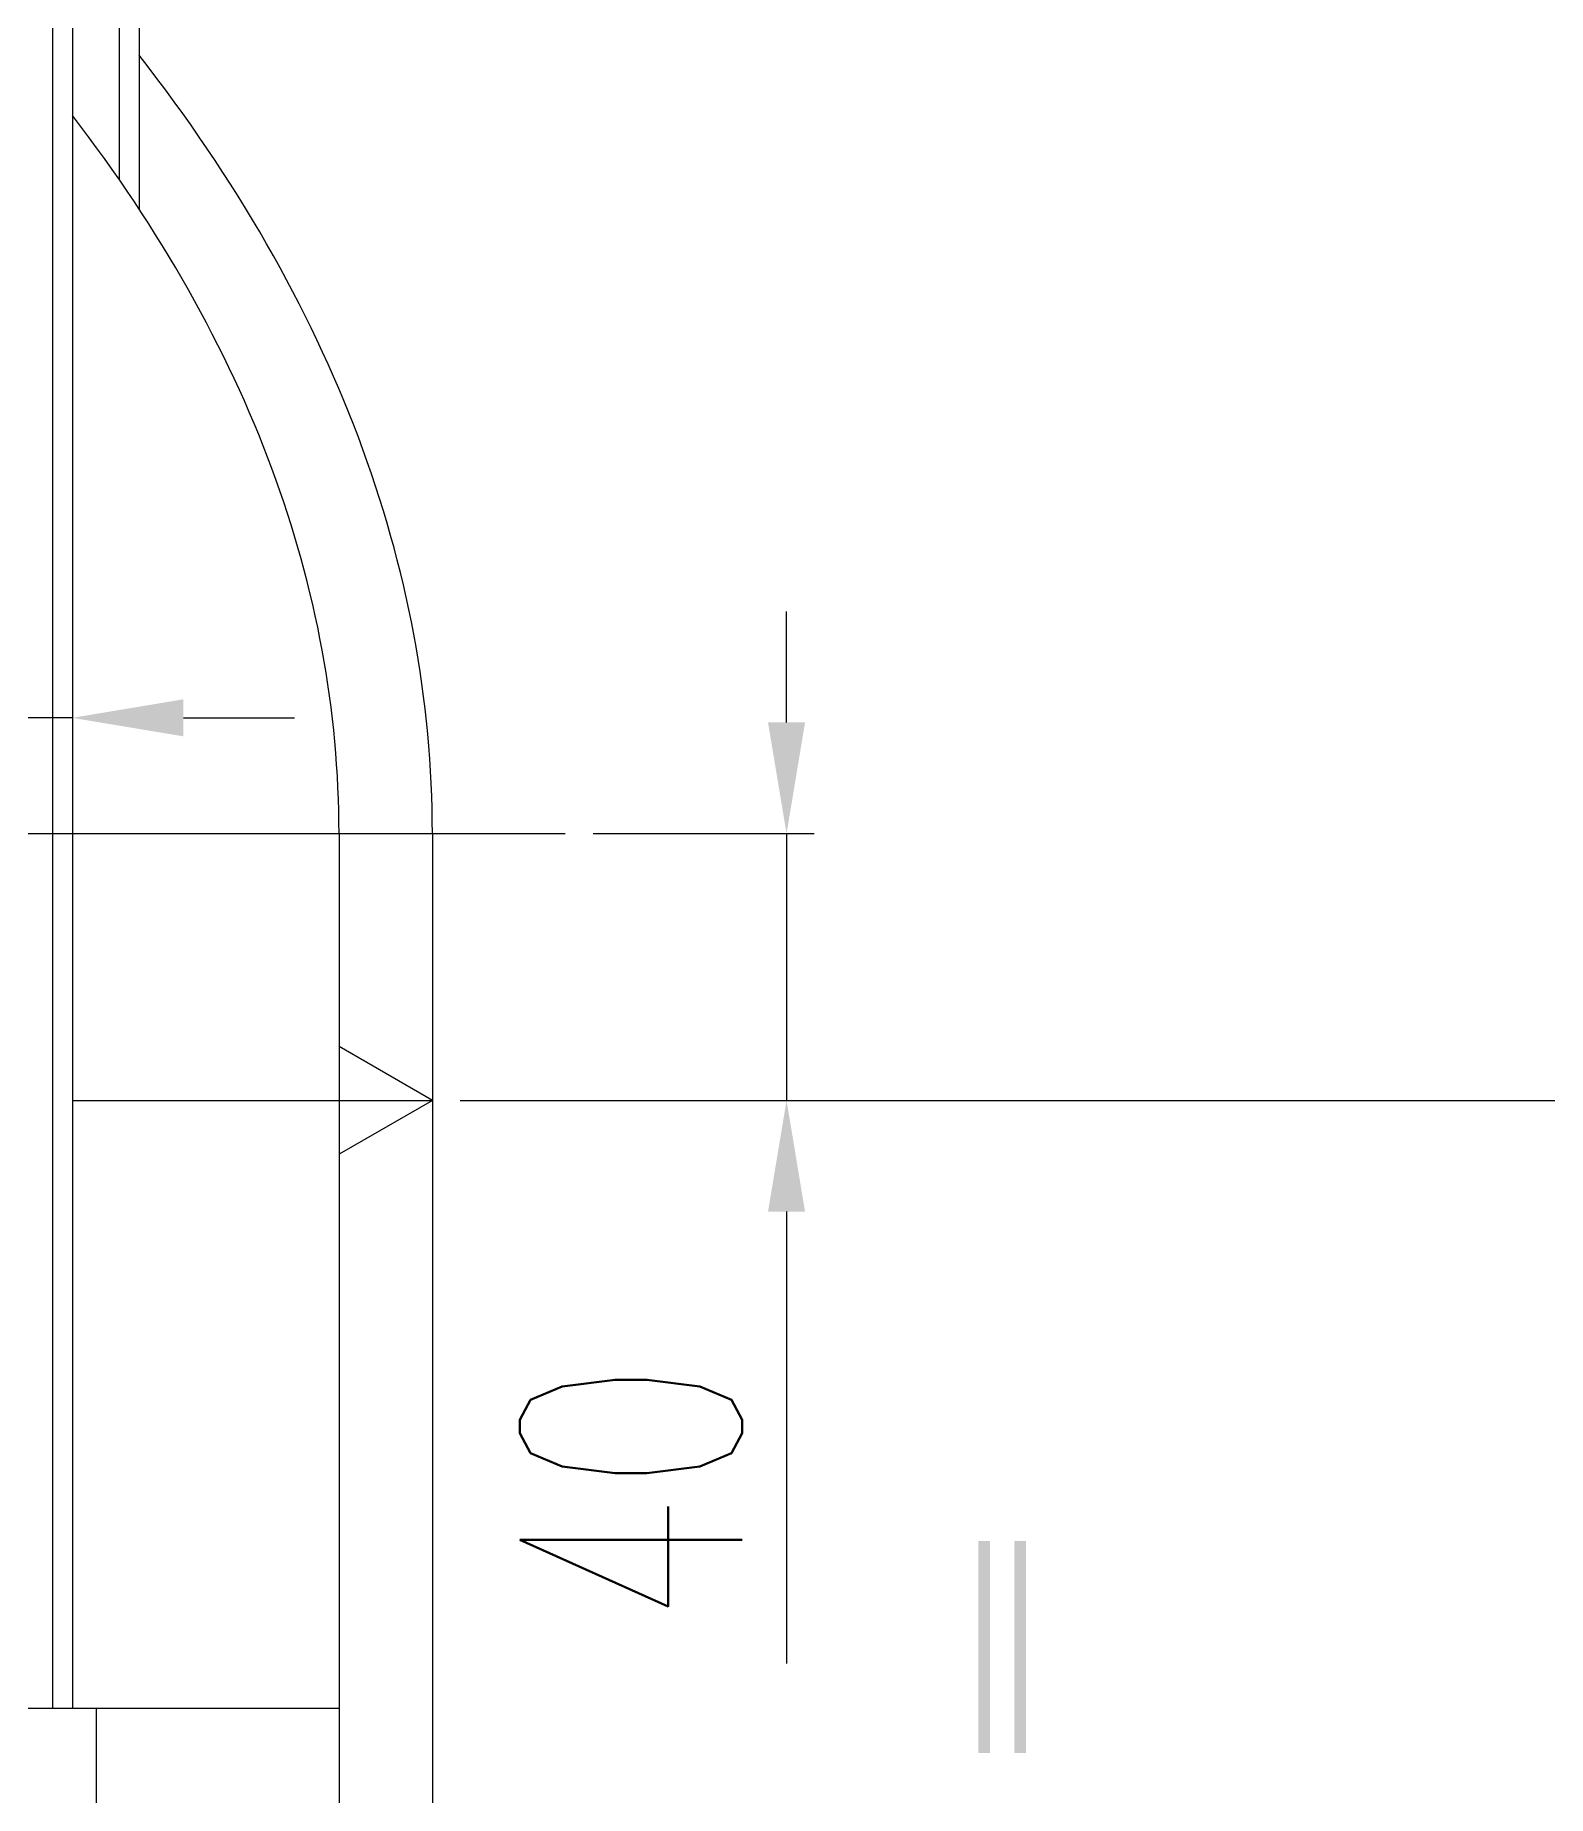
# Model space of a CAD drawing. Extents: x 174 to 768, y -773 to 68.
# Drawn here: x 431.48 to 465.51, y -222.98 to -183.38 of the extents above; entities that cross this region are included whole.
import ezdxf

# ---------------------------------------------------------------- set-up
doc = ezdxf.new("R2010")
doc.units = 0
doc.header["$MEASUREMENT"] = 0
doc.layers.get('DEFPOINTS').update_dxf_attribs({"linetype": 'CONTINUOUS', "lineweight": 30})
doc.layers.add('DIM', color=7, linetype='CONTINUOUS')
doc.styles.add('HZ5', font='romans.shx', dxfattribs={"width": 0.7, "height": 5, "bigfont": 'hztxt.shx'})
doc.styles.add('J_BigFont', font='gbenor.shx', dxfattribs={"bigfont": 'gbcbig.shx'})
doc.dimstyles.new('机械制图iso', dxfattribs={"dimscale": 0, "dimtxt": 0.18, "dimasz": 2.5, "dimexe": 0.625, "dimexo": 0.625, "dimgap": 1, "dimtad": 1, "dimdec": 4, "dimzin": 0, "dimdsep": 46, "dimtxsty": 'HZ5', "dimcen": 0, "dimadec": 0, "dimazin": 0, "dimtfac": 1, "dimtdec": 4, "dimtmove": 0, "dimatfit": 2, "dimfxl": 0, "dimtolj": 1, "dimtzin": 0, "dimarcsym": 0})

# ---------------------------------------------------------------- blocks, each defined once
blk = doc.blocks.new('*D35')
at = {"layer": 'DEFPOINTS', "color": 0}
for p in [(382.813, -150.704), (440.413, -207.34), (492.811, -207.34)]:
    blk.add_point(p, dxfattribs=at)
at = {"layer": 'DIM', "color": 0, "lineweight": -2}
for p, q in [((383.438, -150.704), (493.436, -150.704)), ((492.811, -153.204), (492.811, -204.84)), ((441.038, -207.34), (493.436, -207.34))]:
    blk.add_line(p, q, dxfattribs=at)
at = {"layer": 'DIM', "color": 0}
for points in [[(492.394, -153.204), (493.228, -153.204), (492.811, -150.704)], [(492.394, -204.84), (493.228, -204.84), (492.811, -207.34)]]:
    blk.add_solid(points, dxfattribs=at)
at = {"layer": 'DIM', "color": 0, "insert": (489.311, -179.022), "char_height": 5, "attachment_point": 5, "rotation": 90, "style": 'HZ5'}
blk.add_mtext('\\A1;377', dxfattribs=at)
blk = doc.blocks.new('*D55')
at = {"layer": 'DEFPOINTS', "color": 0}
for p in [(440.413, -207.34), (440.413, -327.34), (492.811, -327.34)]:
    blk.add_point(p, dxfattribs=at)
at = {"layer": 'DIM', "color": 0, "lineweight": -2}
for p, q in [((441.038, -207.34), (493.436, -207.34)), ((492.811, -209.84), (492.811, -324.84)), ((441.038, -327.34), (493.436, -327.34))]:
    blk.add_line(p, q, dxfattribs=at)
at = {"layer": 'DIM', "color": 0}
for points in [[(492.394, -209.84), (493.228, -209.84), (492.811, -207.34)], [(492.394, -324.84), (493.228, -324.84), (492.811, -327.34)]]:
    blk.add_solid(points, dxfattribs=at)
at = {"layer": 'DIM', "color": 0, "insert": (489.311, -267.34), "char_height": 5, "attachment_point": 5, "rotation": 90, "style": 'HZ5'}
blk.add_mtext('\\A1;800', dxfattribs=at)
blk = doc.blocks.new('*D54')
at = {"layer": 'DEFPOINTS', "color": 0}
for p in [(443.404, -201.34), (440.413, -207.34), (448.384, -207.34)]:
    blk.add_point(p, dxfattribs=at)
at = {"layer": 'DIM', "color": 0, "lineweight": -2}
for p, q in [((448.384, -198.84), (448.384, -196.34)), ((444.029, -201.34), (449.009, -201.34)), ((448.384, -201.34), (448.384, -207.34)), ((441.038, -207.34), (449.009, -207.34)), ((448.384, -209.84), (448.384, -220.006))]:
    blk.add_line(p, q, dxfattribs=at)
at = {"layer": 'DIM', "color": 0}
for points in [[(447.967, -198.84), (448.8, -198.84), (448.384, -201.34)], [(447.967, -209.84), (448.8, -209.84), (448.384, -207.34)]]:
    blk.add_solid(points, dxfattribs=at)
at = {"layer": 'DIM', "color": 0, "insert": (444.884, -216.173), "char_height": 5, "attachment_point": 5, "rotation": 90, "style": 'HZ5'}
blk.add_mtext('\\A1;40', dxfattribs=at)
blk = doc.blocks.new('*D53')
at = {"layer": 'DEFPOINTS', "color": 0}
for p in [(348.313, -156.34), (440.413, -207.34), (478.158, -207.34)]:
    blk.add_point(p, dxfattribs=at)
at = {"layer": 'DIM', "color": 0, "lineweight": -2}
for p, q in [((348.938, -156.34), (478.783, -156.34)), ((478.158, -158.84), (478.158, -204.84)), ((441.038, -207.34), (478.783, -207.34))]:
    blk.add_line(p, q, dxfattribs=at)
at = {"layer": 'DIM', "color": 0}
for points in [[(477.741, -158.84), (478.575, -158.84), (478.158, -156.34)], [(477.741, -204.84), (478.575, -204.84), (478.158, -207.34)]]:
    blk.add_solid(points, dxfattribs=at)
at = {"layer": 'DIM', "color": 0, "insert": (474.658, -181.84), "char_height": 5, "attachment_point": 5, "rotation": 90, "style": 'HZ5'}
blk.add_mtext('\\A1;340', dxfattribs=at)
blk = doc.blocks.new('*D52')
at = {"layer": 'DEFPOINTS', "color": 0}
for p in [(440.413, -207.34), (476.459, -280.84), (478.158, -280.84)]:
    blk.add_point(p, dxfattribs=at)
at = {"layer": 'DIM', "color": 0, "lineweight": -2}
for p, q in [((441.038, -207.34), (478.783, -207.34)), ((478.158, -209.84), (478.158, -278.34)), ((477.084, -280.84), (478.783, -280.84))]:
    blk.add_line(p, q, dxfattribs=at)
at = {"layer": 'DIM', "color": 0}
for points in [[(477.741, -209.84), (478.575, -209.84), (478.158, -207.34)], [(477.741, -278.34), (478.575, -278.34), (478.158, -280.84)]]:
    blk.add_solid(points, dxfattribs=at)
at = {"layer": 'DIM', "color": 0, "insert": (474.658, -242.069), "char_height": 5, "attachment_point": 5, "rotation": 90, "style": 'HZ5'}
blk.add_mtext('\\A1;550', dxfattribs=at)
blk = doc.blocks.new('*D61')
at = {"layer": 'DEFPOINTS', "color": 0}
for p in [(428.563, -196.345), (432.313, -196.345), (428.563, -198.735)]:
    blk.add_point(p, dxfattribs=at)
at = {"layer": 'DIM', "color": 0, "lineweight": -2}
for p, q in [((428.563, -196.97), (428.563, -199.36)), ((432.313, -196.97), (432.313, -199.36)), ((426.063, -198.735), (406.563, -198.735)), ((432.313, -198.735), (428.563, -198.735)), ((434.813, -198.735), (437.313, -198.735))]:
    blk.add_line(p, q, dxfattribs=at)
at = {"layer": 'DIM', "color": 0}
for points in [[(426.063, -198.318), (426.063, -199.152), (428.563, -198.735)], [(434.813, -198.318), (434.813, -199.152), (432.313, -198.735)]]:
    blk.add_solid(points, dxfattribs=at)
at = {"layer": 'DIM', "color": 0, "insert": (415.063, -195.235), "char_height": 5, "attachment_point": 5, "style": 'HZ5'}
blk.add_mtext('\\A1;%%c32x3', dxfattribs=at)
blk = doc.blocks.new('*D64')
at = {"layer": 'DEFPOINTS', "color": 0}
for p in [(359.046, 49.37), (318.446, -400.395), (498.697, -400.395)]:
    blk.add_point(p, dxfattribs=at)
at = {"layer": 'DIM', "color": 0, "lineweight": -2}
for p, q in [((359.671, 49.37), (499.322, 49.37)), ((498.697, 46.87), (498.697, -397.895)), ((319.071, -400.395), (499.322, -400.395))]:
    blk.add_line(p, q, dxfattribs=at)
at = {"layer": 'DIM', "color": 0}
for points in [[(498.28, 46.87), (499.114, 46.87), (498.697, 49.37)], [(498.28, -397.895), (499.114, -397.895), (498.697, -400.395)]]:
    blk.add_solid(points, dxfattribs=at)
at = {"layer": 'DIM', "color": 0, "insert": (495.197, -175.512), "char_height": 5, "attachment_point": 5, "rotation": 90, "style": 'HZ5'}
blk.add_mtext('\\A1;~3085', dxfattribs=at)
blk = doc.blocks.new('*D161')
at = {"layer": 'DEFPOINTS', "color": 0}
for p in [(440.413, -207.34), (485.919, -207.34), (471.011, -303.104)]:
    blk.add_point(p, dxfattribs=at)
at = {"layer": 'DIM', "color": 0, "lineweight": -2}
for p, q in [((441.038, -207.34), (486.544, -207.34)), ((485.919, -300.604), (485.919, -209.84)), ((471.636, -303.104), (486.544, -303.104))]:
    blk.add_line(p, q, dxfattribs=at)
at = {"layer": 'DIM', "color": 0}
for points in [[(485.502, -209.84), (486.336, -209.84), (485.919, -207.34)], [(485.502, -300.604), (486.336, -300.604), (485.919, -303.104)]]:
    blk.add_solid(points, dxfattribs=at)
at = {"layer": 'DIM', "color": 0, "insert": (482.419, -255.222), "char_height": 5, "attachment_point": 5, "rotation": 90, "style": 'HZ5'}
blk.add_mtext('\\A1;650', dxfattribs=at)

msp = doc.modelspace()

# ---------------------------------------------------------------- linework, layer by layer
at = {"layer": 'DIM'}
for p, q in [((433.81283, -163.78011), (433.81283, -187.28852)), ((433.36283, -168.74794), (433.36283, -186.6216)), ((431.86283, -169.34736), (431.86283, -221.01053)), ((432.31283, -169.31528), (432.31283, -221.01053)), ((438.31283, -201.33977), (438.31283, -302.12432)), ((440.41283, -201.33977), (440.41283, -301.73041)), ((440.41283, -207.33977), (438.31283, -206.12733)), ((432.31283, -207.33977), (440.41283, -207.33977)), ((440.41283, -207.33977), (438.31283, -208.5522)), ((428.07914, -221.01053), (438.31283, -221.01053)), ((432.84791, -221.01053), (432.84791, -224.47431))]:
    msp.add_line(p, q, dxfattribs=at)
at = {"layer": 'DIM', "ltscale": 10}
msp.add_line((253.1925, -201.33977), (443.40386, -201.33977), dxfattribs=at)
at = {"layer": 'DIM'}
for major_axis, ratio, end_param in [((-92.1, 0), 0.51140065, 3.52247024), ((-90, 0), 0.5, 3.50880067)]:
    msp.add_ellipse((348.31283, -201.33977), major_axis=major_axis, ratio=ratio, start_param=3.14159265, end_param=end_param, dxfattribs=at)

# ---------------------------------------------------------------- texts
at = {"layer": 'DIM', "style": 'J_BigFont', "width": 0.7}
msp.add_text('Ⅱ', height=5.43178, dxfattribs=at).set_placement((451.86716, -222.54025))

# ---------------------------------------------------------------- dimensions: what is measured, and where the dimension line sits
at = {"layer": 'DIM'}
for base, p1, p2, text, picture, middle in [((498.69715, -400.39498), (359.04617, 49.3703), (318.44567, -400.39498), '~3085', '*D64', (495.19715, -175.51234)), ((492.81112, -207.33977), (382.81283, -150.70373), (440.41283, -207.33977), '377', '*D35', (489.31112, -179.02175)), ((478.15798, -207.33977), (348.31283, -156.33977), (440.41283, -207.33977), '340', '*D53', (474.65798, -181.83977)), ((492.81112, -327.33977), (440.41283, -207.33977), (440.41283, -327.33977), '800', '*D55', (489.31112, -267.33977)), ((485.9191, -207.33977), (471.01066, -303.10396), (440.41283, -207.33977), '650', '*D161', (482.4191, -255.22186))]:
    dim = msp.add_linear_dim(base=base, p1=p1, p2=p2, angle=90, text=text, dimstyle='机械制图iso', override={"dimscale": 1}, dxfattribs=at)
    dim.commit()
    dim.dimension.update_dxf_attribs({"geometry": picture, "text_midpoint": middle})
for base, p1, p2, angle, text, picture, middle, dimtype in [((428.56283, -198.73493), (432.31283, -196.34474), (428.56283, -196.34474), 180, '%%c32x3', '*D61', (415.06283, -198.73493), 161), ((448.38352, -207.33977), (443.40386, -201.33977), (440.41283, -207.33977), 90, '40', '*D54', (448.38352, -216.1731), 160), ((478.15798, -280.83977), (440.41283, -207.33977), (476.45896, -280.83977), 90, '550', '*D52', (478.15798, -242.06904), 160)]:
    dim = msp.add_linear_dim(base=base, p1=p1, p2=p2, angle=angle, text=text, dimstyle='机械制图iso', override={"dimscale": 1}, dxfattribs=at)
    dim.commit()
    dim.dimension.update_dxf_attribs({"geometry": picture, "text_midpoint": middle, "dimtype": dimtype})

doc.saveas('drawing.dxf')
